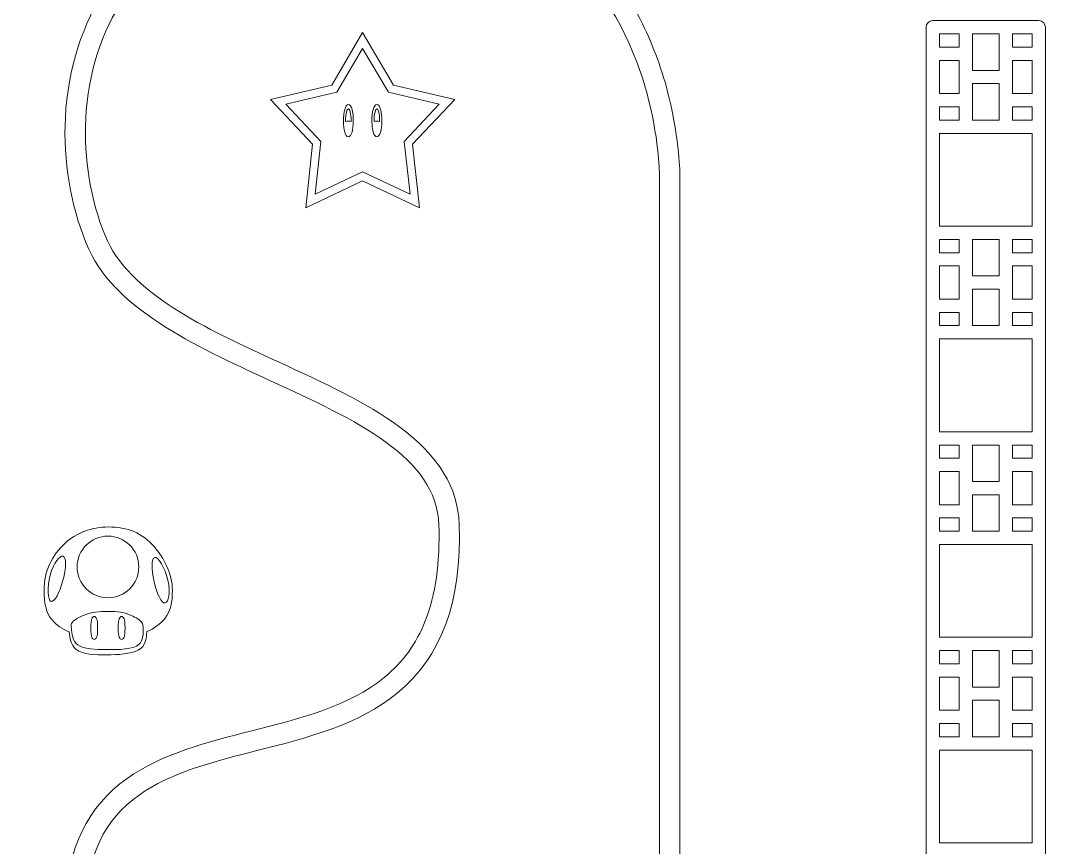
# Model space of a CAD drawing. Header units: millimetres. Extents: x -561 to 595, y -2347 to -7.
# Drawn here: x 92 to 595, y -615 to -209 of the extents above; entities that cross this region are included whole.
import ezdxf

# ---------------------------------------------------------------- set-up
doc = ezdxf.new("R2010")
doc.units = ezdxf.units.MM
doc.header["$MEASUREMENT"] = 0
doc.layers.add('Calque 1', color=7, linetype='Continuous', lineweight=0)

msp = doc.modelspace()

# ---------------------------------------------------------------- linework, layer by layer
at = {"layer": 'Calque 1'}
for points, knots in [([(271.84, -2165.32), (227.41, -2165.32), (191.67, -2151.42), (165.62, -2124), (153.89, -2111.65), (144.14, -2096.51), (136.64, -2079.01), (130.68, -2065.1), (126.12, -2049.67), (123.08, -2033.14), (118.08, -2005.91), (118.88, -1985.05), (118.97, -1983), (118.97, -1983), (118.69, -1704.18), (118.69, -1704.18), (118.69, -1704.18), (118.71, -1703.96), (118.71, -1703.96), (121.92, -1666.92), (152.18, -1647.02), (184.23, -1625.96), (204.96, -1612.32), (226.4, -1598.23), (242.77, -1578.47), (261.17, -1556.25), (270.11, -1529.95), (270.11, -1498.06), (270.11, -1474.44), (265.7, -1453.47), (257, -1435.73), (250.08, -1421.62), (240.43, -1409.48), (228.31, -1399.64), (207.51, -1382.76), (186.34, -1378.41), (186.12, -1378.37), (186.12, -1378.37), (185.92, -1378.33), (185.92, -1378.33), (185.92, -1378.33), (185.71, -1378.27), (185.71, -1378.27), (164.81, -1372.26), (148.47, -1363.98), (135.78, -1352.94), (123.88, -1342.6), (115.15, -1329.79), (109.08, -1313.78), (97.77, -1283.97), (96.81, -1246.92), (95.6, -1200.01), (95.2, -1184.89), (94.8, -1169.26), (94.01, -1152.6), (94.01, -1152.6), (94, -1152.48), (94, -1152.48), (92.35, -1081.51), (108.73, -1031.54), (144.08, -999.7), (174.85, -972), (215.42, -962.11), (251.22, -953.38), (251.22, -953.38), (251.58, -953.3), (251.58, -953.3), (272.17, -949.49), (291.79, -937.45), (306.82, -919.39), (321.34, -901.94), (329.86, -880.58), (330.18, -860.78), (330.45, -844.28), (325.05, -829.24), (314.58, -817.29), (302.4, -803.4), (283.71, -793.6), (259.03, -788.18), (225.17, -782.3), (196.59, -772.67), (174.08, -759.55), (155.07, -748.48), (140.16, -734.81), (129.78, -718.92), (116.99, -699.35), (113.44, -679.9), (112.73, -667.03), (112.04, -654.73), (113.7, -645.97), (114.18, -643.73), (115.26, -615.34), (125.23, -594.81), (144.67, -580.99), (161.71, -568.88), (184.13, -563.2), (205.81, -557.71), (229.22, -551.78), (253.43, -545.64), (270.72, -531.52), (279.83, -524.08), (286.41, -515.01), (290.84, -503.79), (295.86, -491.07), (298.1, -475.23), (297.5, -456.7), (296.42, -423.47), (256.88, -405.29), (215.02, -386.05), (176.9, -368.53), (137.49, -350.41), (124.55, -318.62), (116.9, -299.83), (113.28, -277.9), (114.35, -256.87), (115.56, -233.07), (122.65, -210.9), (134.87, -192.75), (146.67, -175.2), (163.04, -161.44), (183.53, -151.86), (206.3, -141.21), (234.07, -135.8), (266.09, -135.8), (310.34, -135.8), (345.89, -148.96), (371.74, -174.91), (381.86, -185.06), (390.47, -197.2), (397.33, -211), (402.78, -221.97), (407.15, -234.01), (410.3, -246.78), (415.67, -268.52), (415.68, -284.73), (415.68, -285.41), (415.68, -285.41), (416.03, -1973.14), (416.03, -1973.14), (416.27, -1975.87), (418.05, -1998.36), (414.17, -2027.38), (411.78, -2045.23), (407.73, -2061.83), (402.13, -2076.72), (395.07, -2095.48), (385.5, -2111.57), (373.71, -2124.54), (349.09, -2151.6), (314.82, -2165.32), (271.84, -2165.32)], [0, 0, 0, 0, 1, 1, 1, 2, 2, 2, 3, 3, 3, 4, 4, 4, 5, 5, 5, 6, 6, 6, 7, 7, 7, 8, 8, 8, 9, 9, 9, 10, 10, 10, 11, 11, 11, 12, 12, 12, 13, 13, 13, 14, 14, 14, 15, 15, 15, 16, 16, 16, 17, 17, 17, 18, 18, 18, 19, 19, 19, 20, 20, 20, 21, 21, 21, 22, 22, 22, 23, 23, 23, 24, 24, 24, 25, 25, 25, 26, 26, 26, 27, 27, 27, 28, 28, 28, 29, 29, 29, 30, 30, 30, 31, 31, 31, 32, 32, 32, 33, 33, 33, 34, 34, 34, 35, 35, 35, 36, 36, 36, 37, 37, 37, 38, 38, 38, 39, 39, 39, 40, 40, 40, 41, 41, 41, 42, 42, 42, 43, 43, 43, 44, 44, 44, 45, 45, 45, 46, 46, 46, 47, 47, 47, 48, 48, 48, 49, 49, 49, 50, 50, 50, 50]), ([(128.69, -1704.61), (128.69, -1704.61), (128.97, -1983.24), (128.97, -1983.24), (128.97, -1983.24), (128.97, -1983.37), (128.97, -1983.37), (128.96, -1983.58), (127.97, -2004.62), (132.96, -2031.61), (135.88, -2047.36), (140.23, -2062.04), (145.9, -2075.24), (152.93, -2091.59), (162.02, -2105.69), (172.91, -2117.15), (197, -2142.48), (230.28, -2155.32), (271.84, -2155.32), (311.87, -2155.32), (343.64, -2142.71), (366.28, -2117.85), (377.2, -2105.84), (386.1, -2090.87), (392.71, -2073.35), (398.05, -2059.2), (401.93, -2043.37), (404.23, -2026.31), (408.16, -1997.07), (406.08, -1974.07), (406.05, -1973.84), (406.05, -1973.84), (406.03, -1973.6), (406.03, -1973.6), (406.03, -1973.6), (406.03, -1973.37), (406.03, -1973.37), (406.03, -1973.37), (405.68, -285.4), (405.68, -285.4), (405.68, -285.22), (405.65, -269.48), (400.52, -248.88), (395.84, -230.05), (385.8, -203.15), (364.6, -181.91), (340.69, -157.95), (307.55, -145.8), (266.09, -145.8), (235.55, -145.8), (209.2, -150.89), (187.77, -160.92), (168.95, -169.72), (153.94, -182.31), (143.16, -198.33), (131.97, -214.98), (125.46, -235.39), (124.34, -257.37), (123.34, -276.97), (126.71, -297.38), (133.81, -314.85), (145.26, -342.98), (182.85, -360.26), (219.2, -376.96), (240.25, -386.64), (262.02, -396.65), (278.31, -408.73), (297.37, -422.86), (306.91, -438.44), (307.49, -456.38), (308.73, -494.41), (298.77, -521.52), (277.05, -539.26), (258.04, -554.79), (232.74, -561.2), (208.27, -567.4), (186.52, -572.91), (165.98, -578.12), (150.46, -589.15), (133.39, -601.28), (125.04, -618.88), (124.16, -644.55), (124.16, -644.55), (124.14, -645.07), (124.14, -645.07), (124.14, -645.07), (124.02, -645.58), (124.02, -645.58), (124, -645.65), (121.97, -654.25), (122.74, -666.92), (123.44, -678.51), (126.7, -696.02), (138.26, -713.62), (147.81, -728.16), (161.6, -740.73), (179.25, -750.99), (200.73, -763.48), (228.18, -772.68), (260.85, -778.34), (260.85, -778.34), (261.06, -778.39), (261.06, -778.39), (287.93, -784.27), (308.46, -795.14), (322.1, -810.7), (334.24, -824.54), (340.49, -841.92), (340.18, -860.95), (339.82, -882.99), (330.46, -906.62), (314.51, -925.78), (298.02, -945.59), (276.37, -958.85), (253.54, -963.11), (181.78, -980.6), (100.48, -1000.46), (104, -1152.19), (104.79, -1168.93), (105.2, -1184.6), (105.59, -1199.75), (106.79, -1245.71), (107.73, -1282.01), (118.43, -1310.23), (129.68, -1339.9), (151.22, -1357.91), (188.28, -1368.61), (190.9, -1369.15), (212.49, -1374.06), (234.23, -1391.57), (247.58, -1402.31), (258.21, -1415.59), (265.84, -1431.04), (275.31, -1450.22), (280.11, -1472.77), (280.11, -1498.06), (280.11, -1532.37), (270.41, -1560.76), (250.47, -1584.85), (233.15, -1605.76), (211.07, -1620.28), (189.72, -1634.31), (158.53, -1654.82), (131.58, -1672.53), (128.69, -1704.61)], [0, 0, 0, 0, 1, 1, 1, 2, 2, 2, 3, 3, 3, 4, 4, 4, 5, 5, 5, 6, 6, 6, 7, 7, 7, 8, 8, 8, 9, 9, 9, 10, 10, 10, 11, 11, 11, 12, 12, 12, 13, 13, 13, 14, 14, 14, 15, 15, 15, 16, 16, 16, 17, 17, 17, 18, 18, 18, 19, 19, 19, 20, 20, 20, 21, 21, 21, 22, 22, 22, 23, 23, 23, 24, 24, 24, 25, 25, 25, 26, 26, 26, 27, 27, 27, 28, 28, 28, 29, 29, 29, 30, 30, 30, 31, 31, 31, 32, 32, 32, 33, 33, 33, 34, 34, 34, 35, 35, 35, 36, 36, 36, 37, 37, 37, 38, 38, 38, 39, 39, 39, 40, 40, 40, 41, 41, 41, 42, 42, 42, 43, 43, 43, 44, 44, 44, 45, 45, 45, 46, 46, 46, 47, 47, 47, 48, 48, 48, 48]), ([(594.98, -677.64), (594.98, -677.64), (594.98, -671.15), (594.98, -671.15), (594.98, -671.15), (594.98, -622.37), (594.98, -622.37), (594.98, -622.37), (594.98, -615.87), (594.98, -615.87), (594.98, -615.86), (594.98, -615.84), (594.98, -615.83), (594.98, -615.83), (594.98, -609.37), (594.98, -609.37), (594.98, -609.37), (594.98, -609.37), (594.98, -609.37), (594.98, -609.37), (594.98, -602.86), (594.98, -602.86), (594.98, -602.86), (594.98, -602.86), (594.98, -602.86), (594.98, -602.86), (594.98, -576.85), (594.98, -576.85), (594.98, -576.85), (594.98, -576.85), (594.98, -576.85), (594.98, -576.85), (594.98, -570.35), (594.98, -570.35), (594.98, -570.35), (594.98, -521.57), (594.98, -521.57), (594.98, -521.57), (594.98, -515.51), (594.98, -515.51), (594.98, -515.51), (594.98, -515.5), (594.98, -515.5), (594.98, -515.5), (594.98, -508.57), (594.98, -508.57), (594.98, -508.57), (594.98, -508.57), (594.98, -508.57), (594.98, -508.57), (594.98, -502.06), (594.98, -502.06), (594.98, -502.06), (594.98, -502.06), (594.98, -502.06), (594.98, -502.06), (594.98, -476.05), (594.98, -476.05), (594.98, -476.05), (594.98, -476.05), (594.98, -476.05), (594.98, -476.05), (594.98, -469.55), (594.98, -469.55), (594.98, -469.55), (594.98, -420.77), (594.98, -420.77), (594.98, -420.77), (594.98, -414.27), (594.98, -414.27), (594.98, -414.27), (594.98, -414.26), (594.98, -414.25), (594.98, -414.25), (594.98, -407.78), (594.98, -407.78), (594.98, -407.78), (594.98, -407.78), (594.98, -407.78), (594.98, -407.78), (594.98, -401.27), (594.98, -401.27), (594.98, -401.27), (594.98, -401.27), (594.98, -401.27), (594.98, -401.27), (594.98, -375.26), (594.98, -375.26), (594.98, -375.26), (594.98, -375.26), (594.98, -375.26), (594.98, -375.26), (594.98, -368.76), (594.98, -368.76), (594.98, -368.76), (594.98, -319.98), (594.98, -319.98), (594.98, -319.98), (594.98, -313.92), (594.98, -313.92), (594.98, -313.92), (594.98, -313.91), (594.98, -313.91), (594.98, -313.91), (594.98, -306.98), (594.98, -306.98), (594.98, -306.98), (594.98, -306.98), (594.98, -306.98), (594.98, -306.98), (594.98, -300.47), (594.98, -300.47), (594.98, -300.47), (594.98, -300.47), (594.98, -300.47), (594.98, -300.47), (594.98, -274.46), (594.98, -274.46), (594.98, -274.46), (594.98, -274.46), (594.98, -274.46), (594.98, -274.46), (594.98, -267.96), (594.98, -267.96), (594.98, -267.96), (594.98, -219.18), (594.98, -219.18), (594.98, -219.18), (594.98, -212.68), (594.98, -212.68), (594.98, -210.89), (593.52, -209.44), (591.73, -209.44), (591.73, -209.44), (539.7, -209.44), (539.7, -209.44), (537.91, -209.44), (536.45, -210.89), (536.45, -212.68), (536.45, -212.68), (536.45, -313.42), (536.45, -313.42), (536.45, -313.43), (536.45, -313.44), (536.45, -313.44), (536.45, -313.46), (536.45, -313.47), (536.45, -313.48), (536.45, -313.48), (536.45, -463.05), (536.45, -463.05), (536.45, -463.06), (536.45, -463.06), (536.45, -463.07), (536.45, -463.07), (536.45, -515.01), (536.45, -515.01), (536.45, -515.02), (536.45, -515.03), (536.45, -515.03), (536.45, -515.05), (536.45, -515.06), (536.45, -515.07), (536.45, -515.07), (536.45, -664.64), (536.45, -664.64), (536.45, -664.65), (536.45, -664.67), (536.45, -664.68), (536.45, -664.68), (536.45, -716.61), (536.45, -716.61), (536.45, -716.61), (536.45, -716.62), (536.45, -716.63), (536.45, -716.64), (536.45, -716.65), (536.45, -716.67), (536.45, -716.67), (536.45, -817.46), (536.45, -817.46), (536.45, -817.46), (536.45, -817.46), (536.45, -817.46), (536.45, -817.46), (536.45, -918.2), (536.45, -918.2), (536.45, -918.2), (536.45, -918.21), (536.45, -918.22), (536.45, -918.23), (536.45, -918.24), (536.45, -918.26), (536.45, -918.26), (536.45, -1067.83), (536.45, -1067.83), (536.45, -1067.83), (536.45, -1067.84), (536.45, -1067.84), (536.45, -1067.84), (536.45, -1119.78), (536.45, -1119.78), (536.45, -1119.79), (536.45, -1119.8), (536.45, -1119.81), (536.45, -1119.82), (536.45, -1119.83), (536.45, -1119.85), (536.45, -1119.85), (536.45, -1269.42), (536.45, -1269.42), (536.45, -1269.43), (536.45, -1269.44), (536.45, -1269.45), (536.45, -1269.45), (536.45, -1321.38), (536.45, -1321.38), (536.45, -1321.39), (536.45, -1321.4), (536.45, -1321.4), (536.45, -1321.42), (536.45, -1321.43), (536.45, -1321.44), (536.45, -1321.44), (536.45, -1422.23), (536.45, -1422.23), (536.45, -1422.23), (536.45, -1422.23), (536.45, -1422.23), (536.45, -1422.23), (536.45, -1522.97), (536.45, -1522.97), (536.45, -1522.98), (536.45, -1522.99), (536.45, -1522.99), (536.45, -1523.01), (536.45, -1523.02), (536.45, -1523.03), (536.45, -1523.03), (536.45, -1672.6), (536.45, -1672.6), (536.45, -1672.61), (536.45, -1672.61), (536.45, -1672.62), (536.45, -1672.62), (536.45, -1724.56), (536.45, -1724.56), (536.45, -1724.57), (536.45, -1724.58), (536.45, -1724.58), (536.45, -1724.6), (536.45, -1724.61), (536.45, -1724.62), (536.45, -1724.62), (536.45, -1874.19), (536.45, -1874.19), (536.45, -1874.2), (536.45, -1874.22), (536.45, -1874.23), (536.45, -1874.23), (536.45, -1926.16), (536.45, -1926.16), (536.45, -1926.16), (536.45, -1926.17), (536.45, -1926.18), (536.45, -1926.19), (536.45, -1926.2), (536.45, -1926.22), (536.45, -1926.22), (536.45, -2027.01), (536.45, -2027.01), (536.45, -2027.01), (536.45, -2027.01), (536.45, -2027.01), (536.45, -2027.01), (536.45, -2127.75), (536.45, -2127.75), (536.45, -2129.57), (537.93, -2131.06), (539.76, -2131.06), (539.76, -2131.06), (559.21, -2131.06), (559.21, -2131.06), (559.21, -2131.06), (572.22, -2131.06), (572.22, -2131.06), (572.22, -2131.06), (578.72, -2131.06), (578.72, -2131.06), (578.72, -2131.06), (588.47, -2131.06), (588.47, -2131.06), (588.47, -2131.06), (592.16, -2131.06), (592.16, -2131.06), (593.72, -2131.06), (594.98, -2129.79), (594.98, -2128.23), (594.98, -2128.23), (594.98, -2121.3), (594.98, -2121.3), (594.98, -2121.3), (594.98, -2121.3), (594.98, -2121.3), (594.98, -2121.3), (594.98, -2114.8), (594.98, -2114.8), (594.98, -2114.8), (594.98, -2114.8), (594.98, -2114.8), (594.98, -2114.8), (594.98, -2088.78), (594.98, -2088.78), (594.98, -2088.78), (594.98, -2088.78), (594.98, -2088.78), (594.98, -2088.78), (594.98, -2082.29), (594.98, -2082.29), (594.98, -2082.29), (594.98, -2075.79), (594.98, -2075.79), (594.98, -2075.79), (594.98, -2075.79), (594.98, -2075.79), (594.98, -2075.79), (594.98, -2075.79), (594.98, -2075.79), (594.98, -2075.79), (594.98, -2033.51), (594.98, -2033.51), (594.98, -2033.51), (594.98, -2027.01), (594.98, -2027.01), (594.98, -2027.01), (594.98, -2027.01), (594.98, -2027.01), (594.98, -2027.01), (594.98, -2020.51), (594.98, -2020.51), (594.98, -2020.51), (594.98, -2020.51), (594.98, -2020.51), (594.98, -2020.51), (594.98, -2014), (594.98, -2014), (594.98, -2014), (594.98, -2014), (594.98, -2014), (594.98, -2014), (594.98, -1987.99), (594.98, -1987.99), (594.98, -1987.99), (594.98, -1987.99), (594.98, -1987.99), (594.98, -1987.99), (594.98, -1981.49), (594.98, -1981.49), (594.98, -1981.49), (594.98, -1932.72), (594.98, -1932.72), (594.98, -1932.72), (594.98, -1926.66), (594.98, -1926.66), (594.98, -1926.65), (594.98, -1926.65), (594.98, -1926.64), (594.98, -1926.64), (594.98, -1919.71), (594.98, -1919.71), (594.98, -1919.71), (594.98, -1919.71), (594.98, -1919.71), (594.98, -1919.71), (594.98, -1913.21), (594.98, -1913.21), (594.98, -1913.21), (594.98, -1913.21), (594.98, -1913.21), (594.98, -1913.21), (594.98, -1887.19), (594.98, -1887.19), (594.98, -1887.19), (594.98, -1887.19), (594.98, -1887.19), (594.98, -1887.19), (594.98, -1880.7), (594.98, -1880.7), (594.98, -1880.7), (594.98, -1831.92), (594.98, -1831.92), (594.98, -1831.92), (594.98, -1825.42), (594.98, -1825.42), (594.98, -1825.41), (594.98, -1825.39), (594.98, -1825.38), (594.98, -1825.38), (594.98, -1818.92), (594.98, -1818.92), (594.98, -1818.92), (594.98, -1818.92), (594.98, -1818.92), (594.98, -1818.92), (594.98, -1812.41), (594.98, -1812.41), (594.98, -1812.41), (594.98, -1812.41), (594.98, -1812.41), (594.98, -1812.41), (594.98, -1786.4), (594.98, -1786.4), (594.98, -1786.4), (594.98, -1786.4), (594.98, -1786.4), (594.98, -1786.4), (594.98, -1779.9), (594.98, -1779.9), (594.98, -1779.9), (594.98, -1731.12), (594.98, -1731.12), (594.98, -1731.12), (594.98, -1725.06), (594.98, -1725.06), (594.98, -1725.06), (594.98, -1725.05), (594.98, -1725.05), (594.98, -1725.05), (594.98, -1718.12), (594.98, -1718.12), (594.98, -1718.12), (594.98, -1718.12), (594.98, -1718.12), (594.98, -1718.12), (594.98, -1711.61), (594.98, -1711.61), (594.98, -1711.61), (594.98, -1711.61), (594.98, -1711.61), (594.98, -1711.61), (594.98, -1685.6), (594.98, -1685.6), (594.98, -1685.6), (594.98, -1685.6), (594.98, -1685.6), (594.98, -1685.6), (594.98, -1679.1), (594.98, -1679.1), (594.98, -1679.1), (594.98, -1630.32), (594.98, -1630.32), (594.98, -1630.32), (594.98, -1623.82), (594.98, -1623.82), (594.98, -1623.82), (594.98, -1623.81), (594.98, -1623.8), (594.98, -1623.8), (594.98, -1617.33), (594.98, -1617.33), (594.98, -1617.33), (594.98, -1617.33), (594.98, -1617.33), (594.98, -1617.33), (594.98, -1610.82), (594.98, -1610.82), (594.98, -1610.82), (594.98, -1610.82), (594.98, -1610.82), (594.98, -1610.82), (594.98, -1584.81), (594.98, -1584.81), (594.98, -1584.81), (594.98, -1584.81), (594.98, -1584.81), (594.98, -1584.81), (594.98, -1578.31), (594.98, -1578.31), (594.98, -1578.31), (594.98, -1529.53), (594.98, -1529.53), (594.98, -1529.53), (594.98, -1523.47), (594.98, -1523.47), (594.98, -1523.47), (594.98, -1523.46), (594.98, -1523.46), (594.98, -1523.46), (594.98, -1516.53), (594.98, -1516.53), (594.98, -1516.53), (594.98, -1516.53), (594.98, -1516.53), (594.98, -1516.53), (594.98, -1510.02), (594.98, -1510.02), (594.98, -1510.02), (594.98, -1510.02), (594.98, -1510.02), (594.98, -1510.02), (594.98, -1484.01), (594.98, -1484.01), (594.98, -1484.01), (594.98, -1484.01), (594.98, -1484.01), (594.98, -1484.01), (594.98, -1477.51), (594.98, -1477.51), (594.98, -1477.51), (594.98, -1471.01), (594.98, -1471.01), (594.98, -1471.01), (594.98, -1471.01), (594.98, -1471.01), (594.98, -1471.01), (594.98, -1471.01), (594.98, -1471.01), (594.98, -1471.01), (594.98, -1428.73), (594.98, -1428.73), (594.98, -1428.73), (594.98, -1422.23), (594.98, -1422.23), (594.98, -1422.23), (594.98, -1422.23), (594.98, -1422.23), (594.98, -1422.23), (594.98, -1415.74), (594.98, -1415.74), (594.98, -1415.74), (594.98, -1415.74), (594.98, -1415.74), (594.98, -1415.74), (594.98, -1409.23), (594.98, -1409.23), (594.98, -1409.23), (594.98, -1409.23), (594.98, -1409.23), (594.98, -1409.23), (594.98, -1383.22), (594.98, -1383.22), (594.98, -1383.22), (594.98, -1383.22), (594.98, -1383.22), (594.98, -1383.22), (594.98, -1376.72), (594.98, -1376.72), (594.98, -1376.72), (594.98, -1327.94), (594.98, -1327.94), (594.98, -1327.94), (594.98, -1321.88), (594.98, -1321.88), (594.98, -1321.88), (594.98, -1321.87), (594.98, -1321.87), (594.98, -1321.87), (594.98, -1314.94), (594.98, -1314.94), (594.98, -1314.94), (594.98, -1314.94), (594.98, -1314.94), (594.98, -1314.94), (594.98, -1308.43), (594.98, -1308.43), (594.98, -1308.43), (594.98, -1308.43), (594.98, -1308.43), (594.98, -1308.43), (594.98, -1282.42), (594.98, -1282.42), (594.98, -1282.42), (594.98, -1282.42), (594.98, -1282.42), (594.98, -1282.42), (594.98, -1275.92), (594.98, -1275.92), (594.98, -1275.92), (594.98, -1227.14), (594.98, -1227.14), (594.98, -1227.14), (594.98, -1220.64), (594.98, -1220.64), (594.98, -1220.63), (594.98, -1220.62), (594.98, -1220.61), (594.98, -1220.61), (594.98, -1214.14), (594.98, -1214.14), (594.98, -1214.14), (594.98, -1214.14), (594.98, -1214.14), (594.98, -1214.14), (594.98, -1207.63), (594.98, -1207.63), (594.98, -1207.63), (594.98, -1207.63), (594.98, -1207.63), (594.98, -1207.63), (594.98, -1181.62), (594.98, -1181.62), (594.98, -1181.62), (594.98, -1181.62), (594.98, -1181.62), (594.98, -1181.62), (594.98, -1175.12), (594.98, -1175.12), (594.98, -1175.12), (594.98, -1126.35), (594.98, -1126.35), (594.98, -1126.35), (594.98, -1120.29), (594.98, -1120.29), (594.98, -1120.28), (594.98, -1120.28), (594.98, -1120.27), (594.98, -1120.27), (594.98, -1113.34), (594.98, -1113.34), (594.98, -1113.34), (594.98, -1113.34), (594.98, -1113.34), (594.98, -1113.34), (594.98, -1106.84), (594.98, -1106.84), (594.98, -1106.84), (594.98, -1106.84), (594.98, -1106.84), (594.98, -1106.84), (594.98, -1080.82), (594.98, -1080.82), (594.98, -1080.82), (594.98, -1080.82), (594.98, -1080.82), (594.98, -1080.82), (594.98, -1074.33), (594.98, -1074.33), (594.98, -1074.33), (594.98, -1025.55), (594.98, -1025.55), (594.98, -1025.55), (594.98, -1019.05), (594.98, -1019.05), (594.98, -1019.04), (594.98, -1019.04), (594.98, -1019.03), (594.98, -1019.03), (594.98, -1012.55), (594.98, -1012.55), (594.98, -1012.55), (594.98, -1012.55), (594.98, -1012.55), (594.98, -1012.55), (594.98, -1006.04), (594.98, -1006.04), (594.98, -1006.04), (594.98, -1006.04), (594.98, -1006.04), (594.98, -1006.04), (594.98, -980.03), (594.98, -980.03), (594.98, -980.03), (594.98, -980.03), (594.98, -980.03), (594.98, -980.03), (594.98, -973.53), (594.98, -973.53), (594.98, -973.53), (594.98, -924.76), (594.98, -924.76), (594.98, -924.76), (594.98, -918.7), (594.98, -918.7), (594.98, -918.69), (594.98, -918.69), (594.98, -918.68), (594.98, -918.68), (594.98, -911.75), (594.98, -911.75), (594.98, -911.75), (594.98, -911.75), (594.98, -911.75), (594.98, -911.75), (594.98, -905.25), (594.98, -905.25), (594.98, -905.25), (594.98, -905.25), (594.98, -905.25), (594.98, -905.25), (594.98, -879.23), (594.98, -879.23), (594.98, -879.23), (594.98, -879.23), (594.98, -879.23), (594.98, -879.23), (594.98, -872.74), (594.98, -872.74), (594.98, -872.74), (594.98, -866.24), (594.98, -866.24), (594.98, -866.24), (594.98, -866.24), (594.98, -866.24), (594.98, -866.24), (594.98, -866.24), (594.98, -866.24), (594.98, -866.24), (594.98, -823.96), (594.98, -823.96), (594.98, -823.96), (594.98, -817.46), (594.98, -817.46), (594.98, -817.46), (594.98, -817.46), (594.98, -817.46), (594.98, -817.46), (594.98, -810.96), (594.98, -810.96), (594.98, -810.96), (594.98, -810.96), (594.98, -810.96), (594.98, -810.96), (594.98, -804.45), (594.98, -804.45), (594.98, -804.45), (594.98, -804.45), (594.98, -804.45), (594.98, -804.45), (594.98, -778.44), (594.98, -778.44), (594.98, -778.44), (594.98, -778.44), (594.98, -778.44), (594.98, -778.44), (594.98, -771.94), (594.98, -771.94), (594.98, -771.94), (594.98, -723.17), (594.98, -723.17), (594.98, -723.17), (594.98, -717.11), (594.98, -717.11), (594.98, -717.1), (594.98, -717.1), (594.98, -717.09), (594.98, -717.09), (594.98, -710.16), (594.98, -710.16), (594.98, -710.16), (594.98, -710.16), (594.98, -710.16), (594.98, -710.16), (594.98, -703.66), (594.98, -703.66), (594.98, -703.66), (594.98, -703.66), (594.98, -703.66), (594.98, -703.66), (594.98, -677.64), (594.98, -677.64), (594.98, -677.64), (594.98, -677.64), (594.98, -677.64)], [0, 0, 0, 0, 1, 1, 1, 2, 2, 2, 3, 3, 3, 4, 4, 4, 5, 5, 5, 6, 6, 6, 7, 7, 7, 8, 8, 8, 9, 9, 9, 10, 10, 10, 11, 11, 11, 12, 12, 12, 13, 13, 13, 14, 14, 14, 15, 15, 15, 16, 16, 16, 17, 17, 17, 18, 18, 18, 19, 19, 19, 20, 20, 20, 21, 21, 21, 22, 22, 22, 23, 23, 23, 24, 24, 24, 25, 25, 25, 26, 26, 26, 27, 27, 27, 28, 28, 28, 29, 29, 29, 30, 30, 30, 31, 31, 31, 32, 32, 32, 33, 33, 33, 34, 34, 34, 35, 35, 35, 36, 36, 36, 37, 37, 37, 38, 38, 38, 39, 39, 39, 40, 40, 40, 41, 41, 41, 42, 42, 42, 43, 43, 43, 44, 44, 44, 45, 45, 45, 46, 46, 46, 47, 47, 47, 48, 48, 48, 49, 49, 49, 50, 50, 50, 51, 51, 51, 52, 52, 52, 53, 53, 53, 54, 54, 54, 55, 55, 55, 56, 56, 56, 57, 57, 57, 58, 58, 58, 59, 59, 59, 60, 60, 60, 61, 61, 61, 62, 62, 62, 63, 63, 63, 64, 64, 64, 65, 65, 65, 66, 66, 66, 67, 67, 67, 68, 68, 68, 69, 69, 69, 70, 70, 70, 71, 71, 71, 72, 72, 72, 73, 73, 73, 74, 74, 74, 75, 75, 75, 76, 76, 76, 77, 77, 77, 78, 78, 78, 79, 79, 79, 80, 80, 80, 81, 81, 81, 82, 82, 82, 83, 83, 83, 84, 84, 84, 85, 85, 85, 86, 86, 86, 87, 87, 87, 88, 88, 88, 89, 89, 89, 90, 90, 90, 91, 91, 91, 92, 92, 92, 93, 93, 93, 94, 94, 94, 95, 95, 95, 96, 96, 96, 97, 97, 97, 98, 98, 98, 99, 99, 99, 100, 100, 100, 101, 101, 101, 102, 102, 102, 103, 103, 103, 104, 104, 104, 105, 105, 105, 106, 106, 106, 107, 107, 107, 108, 108, 108, 109, 109, 109, 110, 110, 110, 111, 111, 111, 112, 112, 112, 113, 113, 113, 114, 114, 114, 115, 115, 115, 116, 116, 116, 117, 117, 117, 118, 118, 118, 119, 119, 119, 120, 120, 120, 121, 121, 121, 122, 122, 122, 123, 123, 123, 124, 124, 124, 125, 125, 125, 126, 126, 126, 127, 127, 127, 128, 128, 128, 129, 129, 129, 130, 130, 130, 131, 131, 131, 132, 132, 132, 133, 133, 133, 134, 134, 134, 135, 135, 135, 136, 136, 136, 137, 137, 137, 138, 138, 138, 139, 139, 139, 140, 140, 140, 141, 141, 141, 142, 142, 142, 143, 143, 143, 144, 144, 144, 145, 145, 145, 146, 146, 146, 147, 147, 147, 148, 148, 148, 149, 149, 149, 150, 150, 150, 151, 151, 151, 152, 152, 152, 153, 153, 153, 154, 154, 154, 155, 155, 155, 156, 156, 156, 157, 157, 157, 158, 158, 158, 159, 159, 159, 160, 160, 160, 161, 161, 161, 162, 162, 162, 163, 163, 163, 164, 164, 164, 165, 165, 165, 166, 166, 166, 167, 167, 167, 168, 168, 168, 169, 169, 169, 170, 170, 170, 171, 171, 171, 172, 172, 172, 173, 173, 173, 174, 174, 174, 175, 175, 175, 176, 176, 176, 177, 177, 177, 178, 178, 178, 179, 179, 179, 180, 180, 180, 181, 181, 181, 182, 182, 182, 183, 183, 183, 184, 184, 184, 185, 185, 185, 186, 186, 186, 187, 187, 187, 188, 188, 188, 189, 189, 189, 190, 190, 190, 191, 191, 191, 192, 192, 192, 193, 193, 193, 194, 194, 194, 195, 195, 195, 196, 196, 196, 197, 197, 197, 198, 198, 198, 199, 199, 199, 200, 200, 200, 201, 201, 201, 202, 202, 202, 203, 203, 203, 204, 204, 204, 205, 205, 205, 206, 206, 206, 207, 207, 207, 208, 208, 208, 209, 209, 209, 210, 210, 210, 211, 211, 211, 212, 212, 212, 213, 213, 213, 214, 214, 214, 215, 215, 215, 216, 216, 216, 217, 217, 217, 218, 218, 218, 219, 219, 219, 220, 220, 220, 221, 221, 221, 222, 222, 222, 223, 223, 223, 224, 224, 224, 225, 225, 225, 226, 226, 226, 227, 227, 227, 228, 228, 228, 229, 229, 229, 230, 230, 230, 231, 231, 231, 232, 232, 232, 233, 233, 233, 234, 234, 234, 235, 235, 235, 236, 236, 236, 237, 237, 237, 238, 238, 238, 239, 239, 239, 240, 240, 240, 241, 241, 241, 242, 242, 242, 243, 243, 243, 244, 244, 244, 245, 245, 245, 246, 246, 246, 247, 247, 247, 248, 248, 248, 249, 249, 249, 250, 250, 250, 251, 251, 251, 252, 252, 252, 253, 253, 253, 254, 254, 254, 254]), ([(305.29, -248.07), (305.29, -248.07), (275.28, -241), (275.28, -241), (275.28, -241), (260.11, -215.24), (260.11, -215.24), (260.11, -215.24), (244.95, -241), (244.95, -241), (244.95, -241), (214.94, -248.07), (214.94, -248.07), (214.94, -248.07), (235.58, -270.02), (235.58, -270.02), (235.58, -270.02), (232.19, -301.16), (232.19, -301.16), (232.19, -301.16), (260.11, -287.95), (260.11, -287.95), (260.11, -287.95), (288.04, -301.16), (288.04, -301.16), (288.04, -301.16), (284.65, -270.02), (284.65, -270.02), (284.65, -270.02), (305.29, -248.07), (305.29, -248.07)], [0, 0, 0, 0, 1, 1, 1, 2, 2, 2, 3, 3, 3, 4, 4, 4, 5, 5, 5, 6, 6, 6, 7, 7, 7, 8, 8, 8, 9, 9, 9, 10, 10, 10, 10]), ([(542.96, -215.94), (542.96, -215.94), (552.71, -215.94), (552.71, -215.94), (552.71, -215.94), (552.71, -222.43), (552.71, -222.43), (552.71, -222.43), (542.96, -222.43), (542.96, -222.43), (542.96, -222.43), (542.96, -215.94), (542.96, -215.94)], [0, 0, 0, 0, 1, 1, 1, 2, 2, 2, 3, 3, 3, 4, 4, 4, 4]), ([(559.21, -215.93), (559.21, -215.93), (572.22, -215.93), (572.22, -215.93), (572.22, -215.93), (572.22, -233.82), (572.22, -233.82), (572.22, -233.82), (559.21, -233.82), (559.21, -233.82), (559.21, -233.82), (559.21, -215.93), (559.21, -215.93)], [0, 0, 0, 0, 1, 1, 1, 2, 2, 2, 3, 3, 3, 4, 4, 4, 4]), ([(578.72, -215.94), (578.72, -215.94), (588.47, -215.94), (588.47, -215.94), (588.47, -215.94), (588.47, -222.44), (588.47, -222.44), (588.47, -222.44), (578.72, -222.44), (578.72, -222.44), (578.72, -222.44), (578.72, -215.94), (578.72, -215.94)], [0, 0, 0, 0, 1, 1, 1, 2, 2, 2, 3, 3, 3, 4, 4, 4, 4]), ([(260.11, -283.58), (260.11, -283.58), (236.88, -294.57), (236.88, -294.57), (236.88, -294.57), (239.7, -268.64), (239.7, -268.64), (239.7, -268.64), (222.5, -250.35), (222.5, -250.35), (222.5, -250.35), (247.5, -244.46), (247.5, -244.46), (247.5, -244.46), (260.11, -223.03), (260.11, -223.03), (260.11, -223.03), (272.73, -244.46), (272.73, -244.46), (272.73, -244.46), (297.72, -250.35), (297.72, -250.35), (297.72, -250.35), (280.52, -268.64), (280.52, -268.64), (280.52, -268.64), (283.35, -294.57), (283.35, -294.57), (283.35, -294.57), (260.11, -283.58), (260.11, -283.58)], [0, 0, 0, 0, 1, 1, 1, 2, 2, 2, 3, 3, 3, 4, 4, 4, 5, 5, 5, 6, 6, 6, 7, 7, 7, 8, 8, 8, 9, 9, 9, 10, 10, 10, 10]), ([(542.96, -228.94), (542.96, -228.94), (552.71, -228.94), (552.71, -228.94), (552.71, -228.94), (552.71, -245.2), (552.71, -245.2), (552.71, -245.2), (542.96, -245.2), (542.96, -245.2), (542.96, -245.2), (542.96, -228.94), (542.96, -228.94)], [0, 0, 0, 0, 1, 1, 1, 2, 2, 2, 3, 3, 3, 4, 4, 4, 4]), ([(578.72, -228.94), (578.72, -228.94), (588.47, -228.94), (588.47, -228.94), (588.47, -228.94), (588.47, -245.2), (588.47, -245.2), (588.47, -245.2), (578.72, -245.2), (578.72, -245.2), (578.72, -245.2), (578.72, -228.94), (578.72, -228.94)], [0, 0, 0, 0, 1, 1, 1, 2, 2, 2, 3, 3, 3, 4, 4, 4, 4]), ([(559.21, -240.32), (559.21, -240.32), (572.22, -240.32), (572.22, -240.32), (572.22, -240.32), (572.22, -258.2), (572.22, -258.2), (572.22, -258.2), (559.21, -258.2), (559.21, -258.2), (559.21, -258.2), (559.21, -240.32), (559.21, -240.32)], [0, 0, 0, 0, 1, 1, 1, 2, 2, 2, 3, 3, 3, 4, 4, 4, 4]), ([(253.13, -250.51), (251.54, -250.51), (250.71, -254.53), (250.71, -258.5), (250.71, -258.66), (250.71, -258.82), (250.72, -258.94), (250.77, -262.57), (251.55, -266.49), (253.13, -266.49), (254.71, -266.49), (255.49, -262.57), (255.54, -258.96), (255.55, -258.81), (255.55, -258.66), (255.55, -258.5), (255.56, -254.53), (254.72, -250.51), (253.13, -250.51), (253.13, -250.51), (253.13, -250.51), (253.13, -250.51)], [0, 0, 0, 0, 1, 1, 1, 2, 2, 2, 3, 3, 3, 4, 4, 4, 5, 5, 5, 6, 6, 6, 7, 7, 7, 7]), ([(267.1, -250.51), (265.51, -250.51), (264.67, -254.53), (264.67, -258.5), (264.67, -258.66), (264.67, -258.81), (264.68, -258.94), (264.73, -262.57), (265.51, -266.49), (267.1, -266.49), (268.68, -266.49), (269.46, -262.57), (269.51, -258.96), (269.52, -258.82), (269.52, -258.66), (269.52, -258.5), (269.52, -254.53), (268.69, -250.51), (267.1, -250.51), (267.1, -250.51), (267.1, -250.51), (267.1, -250.51)], [0, 0, 0, 0, 1, 1, 1, 2, 2, 2, 3, 3, 3, 4, 4, 4, 5, 5, 5, 6, 6, 6, 7, 7, 7, 7]), ([(254.5, -258.87), (254.05, -258.79), (253.6, -258.74), (253.13, -258.74), (252.66, -258.74), (252.21, -258.79), (251.76, -258.87), (251.76, -258.77), (251.76, -258.67), (251.76, -258.57), (251.76, -254.96), (252.57, -252.66), (253.13, -252.66), (253.69, -252.66), (254.5, -254.96), (254.5, -258.57), (254.5, -258.67), (254.5, -258.77), (254.5, -258.87), (254.5, -258.87), (254.5, -258.87), (254.5, -258.87)], [0, 0, 0, 0, 1, 1, 1, 2, 2, 2, 3, 3, 3, 4, 4, 4, 5, 5, 5, 6, 6, 6, 7, 7, 7, 7]), ([(268.46, -258.87), (268.02, -258.79), (267.56, -258.74), (267.1, -258.74), (266.63, -258.74), (266.17, -258.79), (265.73, -258.87), (265.73, -258.77), (265.72, -258.67), (265.72, -258.57), (265.72, -254.96), (266.54, -252.66), (267.1, -252.66), (267.66, -252.66), (268.47, -254.96), (268.47, -258.57), (268.47, -258.67), (268.47, -258.77), (268.46, -258.87), (268.46, -258.87), (268.46, -258.87), (268.46, -258.87)], [0, 0, 0, 0, 1, 1, 1, 2, 2, 2, 3, 3, 3, 4, 4, 4, 5, 5, 5, 6, 6, 6, 7, 7, 7, 7]), ([(542.96, -251.7), (542.96, -251.7), (552.71, -251.7), (552.71, -251.7), (552.71, -251.7), (552.71, -258.2), (552.71, -258.2), (552.71, -258.2), (542.96, -258.2), (542.96, -258.2), (542.96, -258.2), (542.96, -251.7), (542.96, -251.7)], [0, 0, 0, 0, 1, 1, 1, 2, 2, 2, 3, 3, 3, 4, 4, 4, 4]), ([(578.72, -251.7), (578.72, -251.7), (588.47, -251.7), (588.47, -251.7), (588.47, -251.7), (588.47, -258.2), (588.47, -258.2), (588.47, -258.2), (578.72, -258.2), (578.72, -258.2), (578.72, -258.2), (578.72, -251.7), (578.72, -251.7)], [0, 0, 0, 0, 1, 1, 1, 2, 2, 2, 3, 3, 3, 4, 4, 4, 4]), ([(542.96, -310.23), (542.96, -310.23), (542.96, -264.71), (542.96, -264.71), (542.96, -264.71), (588.47, -264.71), (588.47, -264.71), (588.47, -264.71), (588.47, -310.23), (588.47, -310.23), (588.47, -310.23), (542.96, -310.23), (542.96, -310.23)], [0, 0, 0, 0, 1, 1, 1, 2, 2, 2, 3, 3, 3, 4, 4, 4, 4]), ([(542.96, -323.23), (542.96, -323.23), (542.96, -316.73), (542.96, -316.73), (542.96, -316.73), (552.71, -316.73), (552.71, -316.73), (552.71, -316.73), (552.71, -323.23), (552.71, -323.23), (552.71, -323.23), (542.96, -323.23), (542.96, -323.23)], [0, 0, 0, 0, 1, 1, 1, 2, 2, 2, 3, 3, 3, 4, 4, 4, 4]), ([(572.22, -334.62), (572.22, -334.62), (559.21, -334.62), (559.21, -334.62), (559.21, -334.62), (559.21, -316.73), (559.21, -316.73), (559.21, -316.73), (559.21, -316.73), (559.21, -316.73), (559.21, -316.73), (572.22, -316.73), (572.22, -316.73), (572.22, -316.73), (572.22, -334.62), (572.22, -334.62)], [0, 0, 0, 0, 1, 1, 1, 2, 2, 2, 3, 3, 3, 4, 4, 4, 5, 5, 5, 5]), ([(578.72, -323.23), (578.72, -323.23), (578.72, -316.73), (578.72, -316.73), (578.72, -316.73), (588.47, -316.73), (588.47, -316.73), (588.47, -316.73), (588.47, -323.23), (588.47, -323.23), (588.47, -323.23), (578.72, -323.23), (578.72, -323.23)], [0, 0, 0, 0, 1, 1, 1, 2, 2, 2, 3, 3, 3, 4, 4, 4, 4]), ([(552.71, -329.74), (552.71, -329.74), (552.71, -345.99), (552.71, -345.99), (552.71, -345.99), (542.96, -345.99), (542.96, -345.99), (542.96, -345.99), (542.96, -329.74), (542.96, -329.74), (542.96, -329.74), (552.71, -329.74), (552.71, -329.74)], [0, 0, 0, 0, 1, 1, 1, 2, 2, 2, 3, 3, 3, 4, 4, 4, 4]), ([(578.72, -345.99), (578.72, -345.99), (578.72, -329.74), (578.72, -329.74), (578.72, -329.74), (588.47, -329.74), (588.47, -329.74), (588.47, -329.74), (588.47, -345.99), (588.47, -345.99), (588.47, -345.99), (578.72, -345.99), (578.72, -345.99)], [0, 0, 0, 0, 1, 1, 1, 2, 2, 2, 3, 3, 3, 4, 4, 4, 4]), ([(559.21, -359), (559.21, -359), (559.21, -341.12), (559.21, -341.12), (559.21, -341.12), (572.22, -341.12), (572.22, -341.12), (572.22, -341.12), (572.22, -359), (572.22, -359), (572.22, -359), (559.21, -359), (559.21, -359)], [0, 0, 0, 0, 1, 1, 1, 2, 2, 2, 3, 3, 3, 4, 4, 4, 4]), ([(542.96, -352.5), (542.96, -352.5), (552.71, -352.5), (552.71, -352.5), (552.71, -352.5), (552.71, -359), (552.71, -359), (552.71, -359), (542.96, -359), (542.96, -359), (542.96, -359), (542.96, -352.5), (542.96, -352.5)], [0, 0, 0, 0, 1, 1, 1, 2, 2, 2, 3, 3, 3, 4, 4, 4, 4]), ([(578.72, -359), (578.72, -359), (578.72, -352.5), (578.72, -352.5), (578.72, -352.5), (588.47, -352.5), (588.47, -352.5), (588.47, -352.5), (588.47, -359), (588.47, -359), (588.47, -359), (578.72, -359), (578.72, -359)], [0, 0, 0, 0, 1, 1, 1, 2, 2, 2, 3, 3, 3, 4, 4, 4, 4]), ([(588.47, -365.51), (588.47, -365.51), (588.47, -411.03), (588.47, -411.03), (588.47, -411.03), (542.96, -411.03), (542.96, -411.03), (542.96, -411.03), (542.96, -365.51), (542.96, -365.51), (542.96, -365.51), (588.47, -365.51), (588.47, -365.51)], [0, 0, 0, 0, 1, 1, 1, 2, 2, 2, 3, 3, 3, 4, 4, 4, 4]), ([(552.71, -417.53), (552.71, -417.53), (552.71, -424.02), (552.71, -424.02), (552.71, -424.02), (542.96, -424.02), (542.96, -424.02), (542.96, -424.02), (542.96, -417.53), (542.96, -417.53), (542.96, -417.53), (552.71, -417.53), (552.71, -417.53)], [0, 0, 0, 0, 1, 1, 1, 2, 2, 2, 3, 3, 3, 4, 4, 4, 4]), ([(572.22, -417.53), (572.22, -417.53), (572.22, -435.41), (572.22, -435.41), (572.22, -435.41), (559.21, -435.41), (559.21, -435.41), (559.21, -435.41), (559.21, -417.53), (559.21, -417.53), (559.21, -417.53), (572.22, -417.53), (572.22, -417.53)], [0, 0, 0, 0, 1, 1, 1, 2, 2, 2, 3, 3, 3, 4, 4, 4, 4]), ([(588.47, -417.53), (588.47, -417.53), (588.47, -424.03), (588.47, -424.03), (588.47, -424.03), (578.72, -424.03), (578.72, -424.03), (578.72, -424.03), (578.72, -417.53), (578.72, -417.53), (578.72, -417.53), (588.47, -417.53), (588.47, -417.53)], [0, 0, 0, 0, 1, 1, 1, 2, 2, 2, 3, 3, 3, 4, 4, 4, 4]), ([(552.71, -430.53), (552.71, -430.53), (552.71, -446.79), (552.71, -446.79), (552.71, -446.79), (542.96, -446.79), (542.96, -446.79), (542.96, -446.79), (542.96, -430.53), (542.96, -430.53), (542.96, -430.53), (552.71, -430.53), (552.71, -430.53)], [0, 0, 0, 0, 1, 1, 1, 2, 2, 2, 3, 3, 3, 4, 4, 4, 4]), ([(588.47, -430.53), (588.47, -430.53), (588.47, -446.79), (588.47, -446.79), (588.47, -446.79), (578.72, -446.79), (578.72, -446.79), (578.72, -446.79), (578.72, -430.53), (578.72, -430.53), (578.72, -430.53), (588.47, -430.53), (588.47, -430.53)], [0, 0, 0, 0, 1, 1, 1, 2, 2, 2, 3, 3, 3, 4, 4, 4, 4]), ([(572.22, -441.92), (572.22, -441.92), (572.22, -459.79), (572.22, -459.79), (572.22, -459.79), (559.21, -459.79), (559.21, -459.79), (559.21, -459.79), (559.21, -441.92), (559.21, -441.92), (559.21, -441.92), (572.22, -441.92), (572.22, -441.92)], [0, 0, 0, 0, 1, 1, 1, 2, 2, 2, 3, 3, 3, 4, 4, 4, 4]), ([(542.96, -453.29), (542.96, -453.29), (552.71, -453.29), (552.71, -453.29), (552.71, -453.29), (552.71, -459.79), (552.71, -459.79), (552.71, -459.79), (542.96, -459.79), (542.96, -459.79), (542.96, -459.79), (542.96, -453.29), (542.96, -453.29)], [0, 0, 0, 0, 1, 1, 1, 2, 2, 2, 3, 3, 3, 4, 4, 4, 4]), ([(588.47, -453.29), (588.47, -453.29), (588.47, -459.79), (588.47, -459.79), (588.47, -459.79), (578.72, -459.79), (578.72, -459.79), (578.72, -459.79), (578.72, -453.29), (578.72, -453.29), (578.72, -453.29), (588.47, -453.29), (588.47, -453.29)], [0, 0, 0, 0, 1, 1, 1, 2, 2, 2, 3, 3, 3, 4, 4, 4, 4]), ([(157.89, -467.36), (152.12, -460.64), (144.85, -457.72), (135.37, -457.72), (127.28, -457.72), (119.82, -460.59), (114.24, -465.66), (107.83, -471.5), (103.89, -479.35), (103.89, -488.78), (103.89, -494.9), (104.85, -499.8), (107.81, -503.33), (107.81, -503.33), (107.81, -503.33), (107.81, -503.33), (109.93, -505.87), (112.81, -507.78), (116.19, -509.17), (116.38, -511.93), (117.3, -515.74), (119.51, -517.6), (122.95, -520.49), (128.93, -520.4), (134.92, -520.4), (139.52, -520.4), (146.78, -520), (150.05, -518.16), (153.78, -516.05), (154.2, -512.4), (154.25, -509.04), (157.91, -507.49), (161, -505.34), (163.21, -502.49), (165.9, -499.02), (166.84, -494.6), (166.84, -488.78), (166.84, -480.77), (162.7, -472.97), (157.89, -467.36)], [0, 0, 0, 0, 1, 1, 1, 2, 2, 2, 3, 3, 3, 4, 4, 4, 5, 5, 5, 6, 6, 6, 7, 7, 7, 8, 8, 8, 9, 9, 9, 10, 10, 10, 11, 11, 11, 12, 12, 12, 13, 13, 13, 13]), ([(135.23, -462.2), (143.57, -462.2), (150.34, -468.96), (150.34, -477.31), (150.34, -485.65), (143.57, -492.42), (135.23, -492.42), (126.88, -492.42), (120.12, -485.65), (120.12, -477.31), (120.12, -468.96), (126.88, -462.2), (135.23, -462.2)], [0, 0, 0, 0, 1, 1, 1, 2, 2, 2, 3, 3, 3, 4, 4, 4, 4]), ([(542.96, -466.3), (542.96, -466.3), (588.47, -466.3), (588.47, -466.3), (588.47, -466.3), (588.47, -511.82), (588.47, -511.82), (588.47, -511.82), (542.96, -511.82), (542.96, -511.82), (542.96, -511.82), (542.96, -466.3), (542.96, -466.3)], [0, 0, 0, 0, 1, 1, 1, 2, 2, 2, 3, 3, 3, 4, 4, 4, 4]), ([(113.18, -483.91), (111.54, -490.03), (108.97, -494.66), (107.32, -494.22), (107.32, -494.22), (107.32, -494.22), (107.32, -494.22), (105.68, -493.78), (105.27, -487.41), (106.91, -481.29), (108.55, -475.17), (111.62, -471.62), (113.26, -472.06), (114.9, -472.5), (114.82, -477.79), (113.18, -483.91)], [0, 0, 0, 0, 1, 1, 1, 2, 2, 2, 3, 3, 3, 4, 4, 4, 5, 5, 5, 5]), ([(163.33, -494.98), (161.68, -495.36), (159.27, -490.65), (157.84, -484.47), (156.42, -478.3), (156.51, -473), (158.17, -472.62), (159.83, -472.24), (163.18, -477.67), (164.61, -483.85), (166.03, -490.02), (164.99, -494.6), (163.33, -494.98)], [0, 0, 0, 0, 1, 1, 1, 2, 2, 2, 3, 3, 3, 4, 4, 4, 4]), ([(150.61, -515.23), (147.48, -517.86), (140.74, -517.88), (134.67, -517.88), (129.19, -517.88), (123.41, -517.53), (120.4, -515.56), (120.4, -515.56), (120.4, -515.56), (120.4, -515.56), (118.1, -514.05), (117.32, -509.64), (117.32, -507.31), (117.32, -506.53), (116.97, -505.63), (117.32, -505.01), (118.25, -503.35), (121.42, -501.8), (124.03, -500.81), (127.29, -499.58), (130.77, -499.13), (135.37, -499.13), (140.34, -499.13), (142.75, -499.36), (145.86, -500.81), (147.85, -501.74), (150.41, -502.78), (151.73, -504.45), (152.35, -505.23), (152.57, -506.47), (152.57, -507.31), (152.57, -509.31), (152.46, -513.67), (150.61, -515.23)], [0, 0, 0, 0, 1, 1, 1, 2, 2, 2, 3, 3, 3, 4, 4, 4, 5, 5, 5, 6, 6, 6, 7, 7, 7, 8, 8, 8, 9, 9, 9, 10, 10, 10, 11, 11, 11, 11]), ([(130.19, -507.25), (130.19, -502.59), (129.44, -501.65), (128.51, -501.65), (127.58, -501.65), (126.83, -502.59), (126.83, -507.25), (126.83, -511.91), (127.58, -512.84), (128.51, -512.84), (129.44, -512.84), (130.19, -511.91), (130.19, -507.25)], [0, 0, 0, 0, 1, 1, 1, 2, 2, 2, 3, 3, 3, 4, 4, 4, 4]), ([(143.62, -507.25), (143.62, -502.59), (142.87, -501.65), (141.94, -501.65), (141.01, -501.65), (140.26, -502.59), (140.26, -507.25), (140.26, -511.91), (141.01, -512.84), (141.94, -512.84), (142.87, -512.84), (143.62, -511.91), (143.62, -507.25)], [0, 0, 0, 0, 1, 1, 1, 2, 2, 2, 3, 3, 3, 4, 4, 4, 4]), ([(542.96, -524.82), (542.96, -524.82), (542.96, -518.32), (542.96, -518.32), (542.96, -518.32), (552.71, -518.32), (552.71, -518.32), (552.71, -518.32), (552.71, -524.82), (552.71, -524.82), (552.71, -524.82), (542.96, -524.82), (542.96, -524.82)], [0, 0, 0, 0, 1, 1, 1, 2, 2, 2, 3, 3, 3, 4, 4, 4, 4]), ([(572.22, -518.32), (572.22, -518.32), (572.22, -536.21), (572.22, -536.21), (572.22, -536.21), (559.21, -536.21), (559.21, -536.21), (559.21, -536.21), (559.21, -518.32), (559.21, -518.32), (559.21, -518.32), (559.21, -518.32), (559.21, -518.32), (559.21, -518.32), (572.22, -518.32), (572.22, -518.32)], [0, 0, 0, 0, 1, 1, 1, 2, 2, 2, 3, 3, 3, 4, 4, 4, 5, 5, 5, 5]), ([(578.72, -524.82), (578.72, -524.82), (578.72, -518.32), (578.72, -518.32), (578.72, -518.32), (588.47, -518.32), (588.47, -518.32), (588.47, -518.32), (588.47, -524.82), (588.47, -524.82), (588.47, -524.82), (578.72, -524.82), (578.72, -524.82)], [0, 0, 0, 0, 1, 1, 1, 2, 2, 2, 3, 3, 3, 4, 4, 4, 4]), ([(552.71, -531.33), (552.71, -531.33), (552.71, -547.58), (552.71, -547.58), (552.71, -547.58), (542.96, -547.58), (542.96, -547.58), (542.96, -547.58), (542.96, -531.33), (542.96, -531.33), (542.96, -531.33), (552.71, -531.33), (552.71, -531.33)], [0, 0, 0, 0, 1, 1, 1, 2, 2, 2, 3, 3, 3, 4, 4, 4, 4]), ([(578.72, -547.58), (578.72, -547.58), (578.72, -531.33), (578.72, -531.33), (578.72, -531.33), (588.47, -531.33), (588.47, -531.33), (588.47, -531.33), (588.47, -547.58), (588.47, -547.58), (588.47, -547.58), (578.72, -547.58), (578.72, -547.58)], [0, 0, 0, 0, 1, 1, 1, 2, 2, 2, 3, 3, 3, 4, 4, 4, 4]), ([(559.21, -560.59), (559.21, -560.59), (559.21, -542.71), (559.21, -542.71), (559.21, -542.71), (572.22, -542.71), (572.22, -542.71), (572.22, -542.71), (572.22, -560.59), (572.22, -560.59), (572.22, -560.59), (559.21, -560.59), (559.21, -560.59)], [0, 0, 0, 0, 1, 1, 1, 2, 2, 2, 3, 3, 3, 4, 4, 4, 4]), ([(542.96, -554.09), (542.96, -554.09), (552.71, -554.09), (552.71, -554.09), (552.71, -554.09), (552.71, -560.59), (552.71, -560.59), (552.71, -560.59), (542.96, -560.59), (542.96, -560.59), (542.96, -560.59), (542.96, -554.09), (542.96, -554.09)], [0, 0, 0, 0, 1, 1, 1, 2, 2, 2, 3, 3, 3, 4, 4, 4, 4]), ([(578.72, -560.59), (578.72, -560.59), (578.72, -554.09), (578.72, -554.09), (578.72, -554.09), (588.47, -554.09), (588.47, -554.09), (588.47, -554.09), (588.47, -560.59), (588.47, -560.59), (588.47, -560.59), (578.72, -560.59), (578.72, -560.59)], [0, 0, 0, 0, 1, 1, 1, 2, 2, 2, 3, 3, 3, 4, 4, 4, 4]), ([(588.47, -567.1), (588.47, -567.1), (588.47, -612.62), (588.47, -612.62), (588.47, -612.62), (542.96, -612.62), (542.96, -612.62), (542.96, -612.62), (542.96, -567.1), (542.96, -567.1), (542.96, -567.1), (588.47, -567.1), (588.47, -567.1)], [0, 0, 0, 0, 1, 1, 1, 2, 2, 2, 3, 3, 3, 4, 4, 4, 4])]:
    msp.add_open_spline(points, degree=3, knots=knots, dxfattribs=at)

doc.saveas('drawing.dxf')
